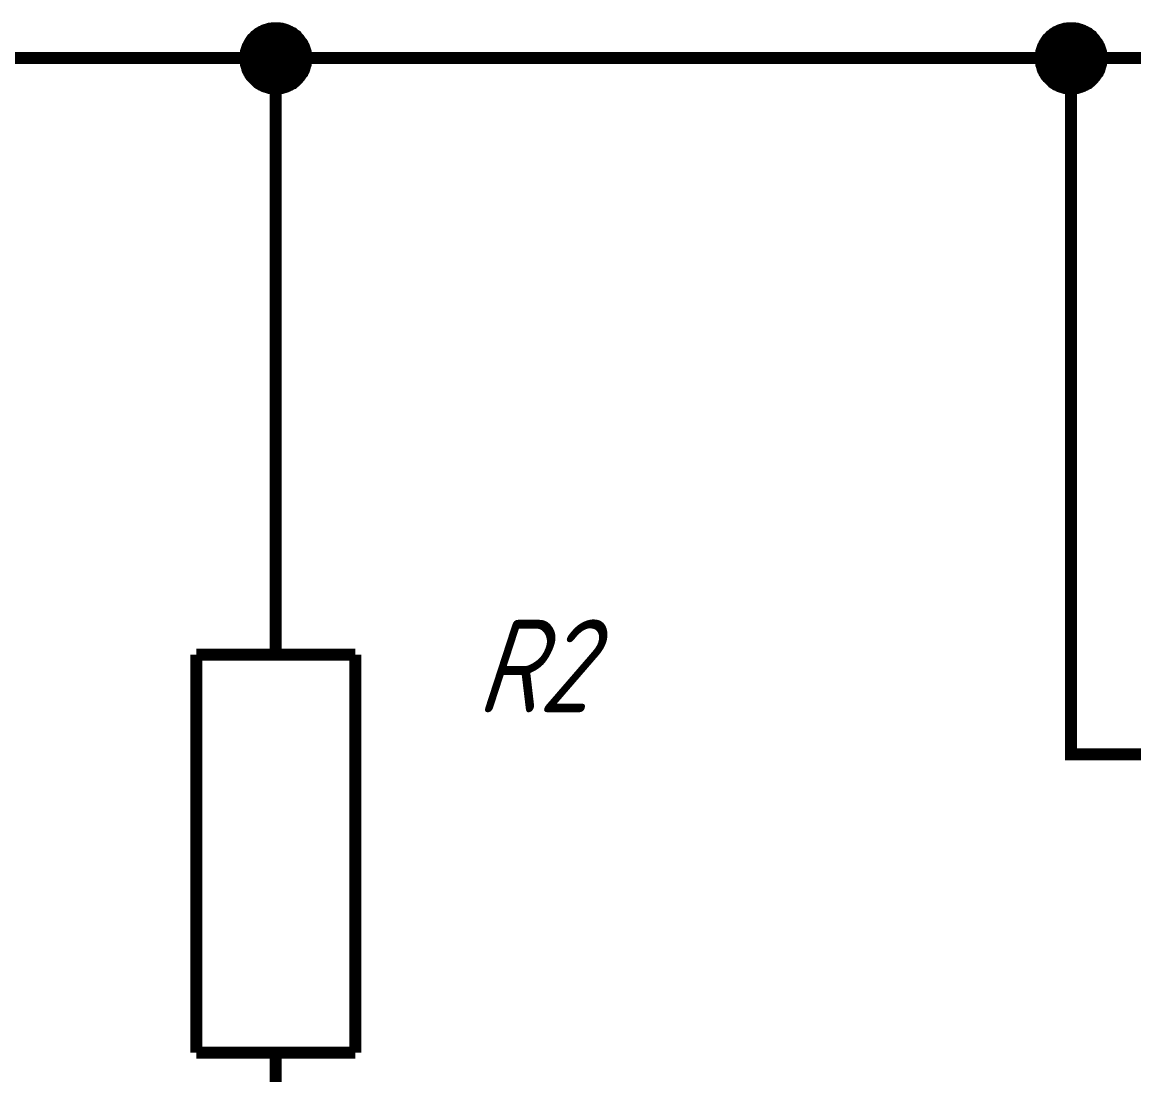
# Paper-space layout 'Layout1' of a CAD drawing. Header units: millimetres. Extents: x 0 to 420, y 0 to 297.
# Drawn here: x 88.76 to 116.71, y 74.58 to 101.05 of the extents above; entities that cross this region are included whole.
import ezdxf

# ---------------------------------------------------------------- set-up
doc = ezdxf.new("R2010")
doc.units = ezdxf.units.MM
doc.layers.add('Sheet', color=255, linetype='Continuous')
doc.styles.add('GOST', font='', dxfattribs={"oblique": 18})
doc.styles.get('GOST').set_extended_font_data('GOST type A')

psp = doc.layouts.get("Layout1")

# ---------------------------------------------------------------- linework, layer by layer
at = {"layer": 'Sheet'}
for points, const_width in [([(94.371, 100.15), (94.371, 100.184), (94.371, 100.229), (94.382, 100.262), (94.382, 100.307), (94.393, 100.341), (94.405, 100.375), (94.416, 100.408), (94.427, 100.442), (94.449, 100.476), (94.461, 100.509), (94.483, 100.543), (94.494, 100.566), (94.517, 100.599), (94.539, 100.633), (94.573, 100.655), (94.595, 100.678), (94.618, 100.712), (94.652, 100.734), (94.674, 100.756), (94.708, 100.779), (94.741, 100.79), (94.764, 100.813), (94.797, 100.824), (94.831, 100.846), (94.865, 100.858), (94.91, 100.869), (94.943, 100.88), (94.977, 100.891), (95.022, 100.891), (95.056, 100.902), (95.089, 100.902), (95.134, 100.902)], 0.3), ([(94.371, 100.15), (94.371, 100.184), (94.371, 100.229), (94.382, 100.262), (94.382, 100.307), (94.393, 100.341), (94.405, 100.375), (94.416, 100.408), (94.427, 100.442), (94.449, 100.476), (94.461, 100.509), (94.483, 100.543), (94.494, 100.566), (94.517, 100.599), (94.539, 100.633), (94.573, 100.655), (94.595, 100.678), (94.618, 100.712), (94.652, 100.734), (94.674, 100.756), (94.708, 100.779), (94.741, 100.79), (94.764, 100.813), (94.797, 100.824), (94.831, 100.846), (94.865, 100.858), (94.91, 100.869), (94.943, 100.88), (94.977, 100.891), (95.022, 100.891), (95.056, 100.902), (95.089, 100.902), (95.134, 100.902)], 0.3), ([(94.371, 100.15), (94.371, 100.184), (94.371, 100.229), (94.382, 100.262), (94.382, 100.307), (94.393, 100.341), (94.405, 100.375), (94.416, 100.408), (94.427, 100.442), (94.449, 100.476), (94.461, 100.509), (94.483, 100.543), (94.494, 100.566), (94.517, 100.599), (94.539, 100.633), (94.573, 100.655), (94.595, 100.678), (94.618, 100.712), (94.652, 100.734), (94.674, 100.756), (94.708, 100.779), (94.741, 100.79), (94.764, 100.813), (94.797, 100.824), (94.831, 100.846), (94.865, 100.858), (94.91, 100.869), (94.943, 100.88), (94.977, 100.891), (95.022, 100.891), (95.056, 100.902), (95.089, 100.902), (95.134, 100.902)], 0.3), ([(94.371, 100.15), (94.371, 100.184), (94.371, 100.229), (94.382, 100.262), (94.382, 100.307), (94.393, 100.341), (94.405, 100.375), (94.416, 100.408), (94.427, 100.442), (94.449, 100.476), (94.461, 100.509), (94.483, 100.543), (94.494, 100.566), (94.517, 100.599), (94.539, 100.633), (94.573, 100.655), (94.595, 100.678), (94.618, 100.712), (94.652, 100.734), (94.674, 100.756), (94.708, 100.779), (94.741, 100.79), (94.764, 100.813), (94.797, 100.824), (94.831, 100.846), (94.865, 100.858), (94.91, 100.869), (94.943, 100.88), (94.977, 100.891), (95.022, 100.891), (95.056, 100.902), (95.089, 100.902), (95.134, 100.902)], 0.3), ([(94.371, 100.15), (94.371, 100.184), (94.371, 100.229), (94.382, 100.262), (94.382, 100.307), (94.393, 100.341), (94.405, 100.375), (94.416, 100.408), (94.427, 100.442), (94.449, 100.476), (94.461, 100.509), (94.483, 100.543), (94.494, 100.566), (94.517, 100.599), (94.539, 100.633), (94.573, 100.655), (94.595, 100.678), (94.618, 100.712), (94.652, 100.734), (94.674, 100.756), (94.708, 100.779), (94.741, 100.79), (94.764, 100.813), (94.797, 100.824), (94.831, 100.846), (94.865, 100.858), (94.91, 100.869), (94.943, 100.88), (94.977, 100.891), (95.022, 100.891), (95.056, 100.902), (95.089, 100.902), (95.134, 100.902)], 0.0991), ([(94.371, 100.15), (94.371, 100.184), (94.371, 100.229), (94.382, 100.262), (94.382, 100.307), (94.393, 100.341), (94.405, 100.375), (94.416, 100.408), (94.427, 100.442), (94.449, 100.476), (94.461, 100.509), (94.483, 100.543), (94.494, 100.566), (94.517, 100.599), (94.539, 100.633), (94.573, 100.655), (94.595, 100.678), (94.618, 100.712), (94.652, 100.734), (94.674, 100.756), (94.708, 100.779), (94.741, 100.79), (94.764, 100.813), (94.797, 100.824), (94.831, 100.846), (94.865, 100.858), (94.91, 100.869), (94.943, 100.88), (94.977, 100.891), (95.022, 100.891), (95.056, 100.902), (95.089, 100.902), (95.134, 100.902)], 0.0991), ([(94.371, 100.15), (94.371, 100.184), (94.371, 100.229), (94.382, 100.262), (94.382, 100.307), (94.393, 100.341), (94.405, 100.375), (94.416, 100.408), (94.427, 100.442), (94.449, 100.476), (94.461, 100.509), (94.483, 100.543), (94.494, 100.566), (94.517, 100.599), (94.539, 100.633), (94.573, 100.655), (94.595, 100.678), (94.618, 100.712), (94.652, 100.734), (94.674, 100.756), (94.708, 100.779), (94.741, 100.79), (94.764, 100.813), (94.797, 100.824), (94.831, 100.846), (94.865, 100.858), (94.91, 100.869), (94.943, 100.88), (94.977, 100.891), (95.022, 100.891), (95.056, 100.902), (95.089, 100.902), (95.134, 100.902)], 0.0991), ([(94.371, 100.15), (94.371, 100.184), (94.371, 100.229), (94.382, 100.262), (94.382, 100.307), (94.393, 100.341), (94.405, 100.375), (94.416, 100.408), (94.427, 100.442), (94.449, 100.476), (94.461, 100.509), (94.483, 100.543), (94.494, 100.566), (94.517, 100.599), (94.539, 100.633), (94.573, 100.655), (94.595, 100.678), (94.618, 100.712), (94.652, 100.734), (94.674, 100.756), (94.708, 100.779), (94.741, 100.79), (94.764, 100.813), (94.797, 100.824), (94.831, 100.846), (94.865, 100.858), (94.91, 100.869), (94.943, 100.88), (94.977, 100.891), (95.022, 100.891), (95.056, 100.902), (95.089, 100.902), (95.134, 100.902)], 0.0991), ([(95.134, 100.902), (95.134, 100.902)], 0.3), ([(95.134, 100.902), (95.168, 100.902), (95.213, 100.902), (95.247, 100.891), (95.291, 100.891), (95.325, 100.88), (95.359, 100.869), (95.393, 100.858), (95.426, 100.846), (95.46, 100.824), (95.494, 100.813), (95.527, 100.79), (95.561, 100.779), (95.583, 100.756), (95.617, 100.734), (95.651, 100.712), (95.673, 100.678), (95.696, 100.655), (95.718, 100.633), (95.741, 100.599), (95.763, 100.566), (95.785, 100.543), (95.808, 100.509), (95.819, 100.476), (95.842, 100.442), (95.853, 100.408), (95.864, 100.375), (95.875, 100.341), (95.887, 100.307), (95.887, 100.262), (95.898, 100.229), (95.898, 100.184), (95.898, 100.15)], 0.3), ([(95.134, 100.902), (95.134, 100.902)], 0.3), ([(95.134, 100.902), (95.168, 100.902), (95.213, 100.902), (95.247, 100.891), (95.291, 100.891), (95.325, 100.88), (95.359, 100.869), (95.393, 100.858), (95.426, 100.846), (95.46, 100.824), (95.494, 100.813), (95.527, 100.79), (95.561, 100.779), (95.583, 100.756), (95.617, 100.734), (95.651, 100.712), (95.673, 100.678), (95.696, 100.655), (95.718, 100.633), (95.741, 100.599), (95.763, 100.566), (95.785, 100.543), (95.808, 100.509), (95.819, 100.476), (95.842, 100.442), (95.853, 100.408), (95.864, 100.375), (95.875, 100.341), (95.887, 100.307), (95.887, 100.262), (95.898, 100.229), (95.898, 100.184), (95.898, 100.15)], 0.3), ([(95.134, 100.902), (95.134, 100.902)], 0.3), ([(95.134, 100.902), (95.168, 100.902), (95.213, 100.902), (95.247, 100.891), (95.291, 100.891), (95.325, 100.88), (95.359, 100.869), (95.393, 100.858), (95.426, 100.846), (95.46, 100.824), (95.494, 100.813), (95.527, 100.79), (95.561, 100.779), (95.583, 100.756), (95.617, 100.734), (95.651, 100.712), (95.673, 100.678), (95.696, 100.655), (95.718, 100.633), (95.741, 100.599), (95.763, 100.566), (95.785, 100.543), (95.808, 100.509), (95.819, 100.476), (95.842, 100.442), (95.853, 100.408), (95.864, 100.375), (95.875, 100.341), (95.887, 100.307), (95.887, 100.262), (95.898, 100.229), (95.898, 100.184), (95.898, 100.15)], 0.3), ([(95.134, 100.902), (95.134, 100.902)], 0.3), ([(95.134, 100.902), (95.168, 100.902), (95.213, 100.902), (95.247, 100.891), (95.291, 100.891), (95.325, 100.88), (95.359, 100.869), (95.393, 100.858), (95.426, 100.846), (95.46, 100.824), (95.494, 100.813), (95.527, 100.79), (95.561, 100.779), (95.583, 100.756), (95.617, 100.734), (95.651, 100.712), (95.673, 100.678), (95.696, 100.655), (95.718, 100.633), (95.741, 100.599), (95.763, 100.566), (95.785, 100.543), (95.808, 100.509), (95.819, 100.476), (95.842, 100.442), (95.853, 100.408), (95.864, 100.375), (95.875, 100.341), (95.887, 100.307), (95.887, 100.262), (95.898, 100.229), (95.898, 100.184), (95.898, 100.15)], 0.3), ([(95.134, 100.902), (95.134, 100.902)], 0.0991), ([(95.134, 100.902), (95.168, 100.902), (95.213, 100.902), (95.247, 100.891), (95.291, 100.891), (95.325, 100.88), (95.359, 100.869), (95.393, 100.858), (95.426, 100.846), (95.46, 100.824), (95.494, 100.813), (95.527, 100.79), (95.561, 100.779), (95.583, 100.756), (95.617, 100.734), (95.651, 100.712), (95.673, 100.678), (95.696, 100.655), (95.718, 100.633), (95.741, 100.599), (95.763, 100.566), (95.785, 100.543), (95.808, 100.509), (95.819, 100.476), (95.842, 100.442), (95.853, 100.408), (95.864, 100.375), (95.875, 100.341), (95.887, 100.307), (95.887, 100.262), (95.898, 100.229), (95.898, 100.184), (95.898, 100.15)], 0.0991), ([(95.134, 100.902), (95.134, 100.902)], 0.0991), ([(95.134, 100.902), (95.168, 100.902), (95.213, 100.902), (95.247, 100.891), (95.291, 100.891), (95.325, 100.88), (95.359, 100.869), (95.393, 100.858), (95.426, 100.846), (95.46, 100.824), (95.494, 100.813), (95.527, 100.79), (95.561, 100.779), (95.583, 100.756), (95.617, 100.734), (95.651, 100.712), (95.673, 100.678), (95.696, 100.655), (95.718, 100.633), (95.741, 100.599), (95.763, 100.566), (95.785, 100.543), (95.808, 100.509), (95.819, 100.476), (95.842, 100.442), (95.853, 100.408), (95.864, 100.375), (95.875, 100.341), (95.887, 100.307), (95.887, 100.262), (95.898, 100.229), (95.898, 100.184), (95.898, 100.15)], 0.0991), ([(95.134, 100.902), (95.134, 100.902)], 0.0991), ([(95.134, 100.902), (95.168, 100.902), (95.213, 100.902), (95.247, 100.891), (95.291, 100.891), (95.325, 100.88), (95.359, 100.869), (95.393, 100.858), (95.426, 100.846), (95.46, 100.824), (95.494, 100.813), (95.527, 100.79), (95.561, 100.779), (95.583, 100.756), (95.617, 100.734), (95.651, 100.712), (95.673, 100.678), (95.696, 100.655), (95.718, 100.633), (95.741, 100.599), (95.763, 100.566), (95.785, 100.543), (95.808, 100.509), (95.819, 100.476), (95.842, 100.442), (95.853, 100.408), (95.864, 100.375), (95.875, 100.341), (95.887, 100.307), (95.887, 100.262), (95.898, 100.229), (95.898, 100.184), (95.898, 100.15)], 0.0991), ([(95.134, 100.902), (95.134, 100.902)], 0.0991), ([(95.134, 100.902), (95.168, 100.902), (95.213, 100.902), (95.247, 100.891), (95.291, 100.891), (95.325, 100.88), (95.359, 100.869), (95.393, 100.858), (95.426, 100.846), (95.46, 100.824), (95.494, 100.813), (95.527, 100.79), (95.561, 100.779), (95.583, 100.756), (95.617, 100.734), (95.651, 100.712), (95.673, 100.678), (95.696, 100.655), (95.718, 100.633), (95.741, 100.599), (95.763, 100.566), (95.785, 100.543), (95.808, 100.509), (95.819, 100.476), (95.842, 100.442), (95.853, 100.408), (95.864, 100.375), (95.875, 100.341), (95.887, 100.307), (95.887, 100.262), (95.898, 100.229), (95.898, 100.184), (95.898, 100.15)], 0.0991), ([(114.367, 100.15), (114.367, 100.184), (114.367, 100.229), (114.378, 100.262), (114.378, 100.307), (114.39, 100.341), (114.401, 100.375), (114.412, 100.408), (114.423, 100.442), (114.446, 100.476), (114.457, 100.509), (114.479, 100.543), (114.491, 100.566), (114.513, 100.599), (114.535, 100.633), (114.569, 100.655), (114.592, 100.678), (114.614, 100.712), (114.648, 100.734), (114.67, 100.756), (114.704, 100.779), (114.738, 100.79), (114.76, 100.813), (114.794, 100.824), (114.827, 100.846), (114.861, 100.858), (114.906, 100.869), (114.94, 100.88), (114.973, 100.891), (115.018, 100.891), (115.052, 100.902), (115.086, 100.902), (115.131, 100.902)], 0.3), ([(114.367, 100.15), (114.367, 100.184), (114.367, 100.229), (114.378, 100.262), (114.378, 100.307), (114.39, 100.341), (114.401, 100.375), (114.412, 100.408), (114.423, 100.442), (114.446, 100.476), (114.457, 100.509), (114.479, 100.543), (114.491, 100.566), (114.513, 100.599), (114.535, 100.633), (114.569, 100.655), (114.592, 100.678), (114.614, 100.712), (114.648, 100.734), (114.67, 100.756), (114.704, 100.779), (114.738, 100.79), (114.76, 100.813), (114.794, 100.824), (114.827, 100.846), (114.861, 100.858), (114.906, 100.869), (114.94, 100.88), (114.973, 100.891), (115.018, 100.891), (115.052, 100.902), (115.086, 100.902), (115.131, 100.902)], 0.3), ([(114.367, 100.15), (114.367, 100.184), (114.367, 100.229), (114.378, 100.262), (114.378, 100.307), (114.39, 100.341), (114.401, 100.375), (114.412, 100.408), (114.423, 100.442), (114.446, 100.476), (114.457, 100.509), (114.479, 100.543), (114.491, 100.566), (114.513, 100.599), (114.535, 100.633), (114.569, 100.655), (114.592, 100.678), (114.614, 100.712), (114.648, 100.734), (114.67, 100.756), (114.704, 100.779), (114.738, 100.79), (114.76, 100.813), (114.794, 100.824), (114.827, 100.846), (114.861, 100.858), (114.906, 100.869), (114.94, 100.88), (114.973, 100.891), (115.018, 100.891), (115.052, 100.902), (115.086, 100.902), (115.131, 100.902)], 0.3), ([(114.367, 100.15), (114.367, 100.184), (114.367, 100.229), (114.378, 100.262), (114.378, 100.307), (114.39, 100.341), (114.401, 100.375), (114.412, 100.408), (114.423, 100.442), (114.446, 100.476), (114.457, 100.509), (114.479, 100.543), (114.491, 100.566), (114.513, 100.599), (114.535, 100.633), (114.569, 100.655), (114.592, 100.678), (114.614, 100.712), (114.648, 100.734), (114.67, 100.756), (114.704, 100.779), (114.738, 100.79), (114.76, 100.813), (114.794, 100.824), (114.827, 100.846), (114.861, 100.858), (114.906, 100.869), (114.94, 100.88), (114.973, 100.891), (115.018, 100.891), (115.052, 100.902), (115.086, 100.902), (115.131, 100.902)], 0.3), ([(114.367, 100.15), (114.367, 100.184), (114.367, 100.229), (114.378, 100.262), (114.378, 100.307), (114.39, 100.341), (114.401, 100.375), (114.412, 100.408), (114.423, 100.442), (114.446, 100.476), (114.457, 100.509), (114.479, 100.543), (114.491, 100.566), (114.513, 100.599), (114.535, 100.633), (114.569, 100.655), (114.592, 100.678), (114.614, 100.712), (114.648, 100.734), (114.67, 100.756), (114.704, 100.779), (114.738, 100.79), (114.76, 100.813), (114.794, 100.824), (114.827, 100.846), (114.861, 100.858), (114.906, 100.869), (114.94, 100.88), (114.973, 100.891), (115.018, 100.891), (115.052, 100.902), (115.086, 100.902), (115.131, 100.902)], 0.0991), ([(114.367, 100.15), (114.367, 100.184), (114.367, 100.229), (114.378, 100.262), (114.378, 100.307), (114.39, 100.341), (114.401, 100.375), (114.412, 100.408), (114.423, 100.442), (114.446, 100.476), (114.457, 100.509), (114.479, 100.543), (114.491, 100.566), (114.513, 100.599), (114.535, 100.633), (114.569, 100.655), (114.592, 100.678), (114.614, 100.712), (114.648, 100.734), (114.67, 100.756), (114.704, 100.779), (114.738, 100.79), (114.76, 100.813), (114.794, 100.824), (114.827, 100.846), (114.861, 100.858), (114.906, 100.869), (114.94, 100.88), (114.973, 100.891), (115.018, 100.891), (115.052, 100.902), (115.086, 100.902), (115.131, 100.902)], 0.0991), ([(114.367, 100.15), (114.367, 100.184), (114.367, 100.229), (114.378, 100.262), (114.378, 100.307), (114.39, 100.341), (114.401, 100.375), (114.412, 100.408), (114.423, 100.442), (114.446, 100.476), (114.457, 100.509), (114.479, 100.543), (114.491, 100.566), (114.513, 100.599), (114.535, 100.633), (114.569, 100.655), (114.592, 100.678), (114.614, 100.712), (114.648, 100.734), (114.67, 100.756), (114.704, 100.779), (114.738, 100.79), (114.76, 100.813), (114.794, 100.824), (114.827, 100.846), (114.861, 100.858), (114.906, 100.869), (114.94, 100.88), (114.973, 100.891), (115.018, 100.891), (115.052, 100.902), (115.086, 100.902), (115.131, 100.902)], 0.0991), ([(114.367, 100.15), (114.367, 100.184), (114.367, 100.229), (114.378, 100.262), (114.378, 100.307), (114.39, 100.341), (114.401, 100.375), (114.412, 100.408), (114.423, 100.442), (114.446, 100.476), (114.457, 100.509), (114.479, 100.543), (114.491, 100.566), (114.513, 100.599), (114.535, 100.633), (114.569, 100.655), (114.592, 100.678), (114.614, 100.712), (114.648, 100.734), (114.67, 100.756), (114.704, 100.779), (114.738, 100.79), (114.76, 100.813), (114.794, 100.824), (114.827, 100.846), (114.861, 100.858), (114.906, 100.869), (114.94, 100.88), (114.973, 100.891), (115.018, 100.891), (115.052, 100.902), (115.086, 100.902), (115.131, 100.902)], 0.0991), ([(115.131, 100.902), (115.131, 100.902)], 0.3), ([(115.131, 100.902), (115.164, 100.902), (115.209, 100.902), (115.243, 100.891), (115.288, 100.891), (115.321, 100.88), (115.355, 100.869), (115.389, 100.858), (115.422, 100.846), (115.456, 100.824), (115.49, 100.813), (115.524, 100.79), (115.557, 100.779), (115.58, 100.756), (115.613, 100.734), (115.647, 100.712), (115.669, 100.678), (115.692, 100.655), (115.714, 100.633), (115.737, 100.599), (115.759, 100.566), (115.782, 100.543), (115.804, 100.509), (115.815, 100.476), (115.838, 100.442), (115.849, 100.408), (115.86, 100.375), (115.872, 100.341), (115.883, 100.307), (115.883, 100.262), (115.894, 100.229), (115.894, 100.184), (115.894, 100.15)], 0.3), ([(115.131, 100.902), (115.131, 100.902)], 0.3), ([(115.131, 100.902), (115.164, 100.902), (115.209, 100.902), (115.243, 100.891), (115.288, 100.891), (115.321, 100.88), (115.355, 100.869), (115.389, 100.858), (115.422, 100.846), (115.456, 100.824), (115.49, 100.813), (115.524, 100.79), (115.557, 100.779), (115.58, 100.756), (115.613, 100.734), (115.647, 100.712), (115.669, 100.678), (115.692, 100.655), (115.714, 100.633), (115.737, 100.599), (115.759, 100.566), (115.782, 100.543), (115.804, 100.509), (115.815, 100.476), (115.838, 100.442), (115.849, 100.408), (115.86, 100.375), (115.872, 100.341), (115.883, 100.307), (115.883, 100.262), (115.894, 100.229), (115.894, 100.184), (115.894, 100.15)], 0.3), ([(115.131, 100.902), (115.131, 100.902)], 0.3), ([(115.131, 100.902), (115.164, 100.902), (115.209, 100.902), (115.243, 100.891), (115.288, 100.891), (115.321, 100.88), (115.355, 100.869), (115.389, 100.858), (115.422, 100.846), (115.456, 100.824), (115.49, 100.813), (115.524, 100.79), (115.557, 100.779), (115.58, 100.756), (115.613, 100.734), (115.647, 100.712), (115.669, 100.678), (115.692, 100.655), (115.714, 100.633), (115.737, 100.599), (115.759, 100.566), (115.782, 100.543), (115.804, 100.509), (115.815, 100.476), (115.838, 100.442), (115.849, 100.408), (115.86, 100.375), (115.872, 100.341), (115.883, 100.307), (115.883, 100.262), (115.894, 100.229), (115.894, 100.184), (115.894, 100.15)], 0.3), ([(115.131, 100.902), (115.131, 100.902)], 0.3), ([(115.131, 100.902), (115.164, 100.902), (115.209, 100.902), (115.243, 100.891), (115.288, 100.891), (115.321, 100.88), (115.355, 100.869), (115.389, 100.858), (115.422, 100.846), (115.456, 100.824), (115.49, 100.813), (115.524, 100.79), (115.557, 100.779), (115.58, 100.756), (115.613, 100.734), (115.647, 100.712), (115.669, 100.678), (115.692, 100.655), (115.714, 100.633), (115.737, 100.599), (115.759, 100.566), (115.782, 100.543), (115.804, 100.509), (115.815, 100.476), (115.838, 100.442), (115.849, 100.408), (115.86, 100.375), (115.872, 100.341), (115.883, 100.307), (115.883, 100.262), (115.894, 100.229), (115.894, 100.184), (115.894, 100.15)], 0.3), ([(115.131, 100.902), (115.131, 100.902)], 0.0991), ([(115.131, 100.902), (115.164, 100.902), (115.209, 100.902), (115.243, 100.891), (115.288, 100.891), (115.321, 100.88), (115.355, 100.869), (115.389, 100.858), (115.422, 100.846), (115.456, 100.824), (115.49, 100.813), (115.524, 100.79), (115.557, 100.779), (115.58, 100.756), (115.613, 100.734), (115.647, 100.712), (115.669, 100.678), (115.692, 100.655), (115.714, 100.633), (115.737, 100.599), (115.759, 100.566), (115.782, 100.543), (115.804, 100.509), (115.815, 100.476), (115.838, 100.442), (115.849, 100.408), (115.86, 100.375), (115.872, 100.341), (115.883, 100.307), (115.883, 100.262), (115.894, 100.229), (115.894, 100.184), (115.894, 100.15)], 0.0991), ([(115.131, 100.902), (115.131, 100.902)], 0.0991), ([(115.131, 100.902), (115.164, 100.902), (115.209, 100.902), (115.243, 100.891), (115.288, 100.891), (115.321, 100.88), (115.355, 100.869), (115.389, 100.858), (115.422, 100.846), (115.456, 100.824), (115.49, 100.813), (115.524, 100.79), (115.557, 100.779), (115.58, 100.756), (115.613, 100.734), (115.647, 100.712), (115.669, 100.678), (115.692, 100.655), (115.714, 100.633), (115.737, 100.599), (115.759, 100.566), (115.782, 100.543), (115.804, 100.509), (115.815, 100.476), (115.838, 100.442), (115.849, 100.408), (115.86, 100.375), (115.872, 100.341), (115.883, 100.307), (115.883, 100.262), (115.894, 100.229), (115.894, 100.184), (115.894, 100.15)], 0.0991), ([(115.131, 100.902), (115.131, 100.902)], 0.0991), ([(115.131, 100.902), (115.164, 100.902), (115.209, 100.902), (115.243, 100.891), (115.288, 100.891), (115.321, 100.88), (115.355, 100.869), (115.389, 100.858), (115.422, 100.846), (115.456, 100.824), (115.49, 100.813), (115.524, 100.79), (115.557, 100.779), (115.58, 100.756), (115.613, 100.734), (115.647, 100.712), (115.669, 100.678), (115.692, 100.655), (115.714, 100.633), (115.737, 100.599), (115.759, 100.566), (115.782, 100.543), (115.804, 100.509), (115.815, 100.476), (115.838, 100.442), (115.849, 100.408), (115.86, 100.375), (115.872, 100.341), (115.883, 100.307), (115.883, 100.262), (115.894, 100.229), (115.894, 100.184), (115.894, 100.15)], 0.0991), ([(115.131, 100.902), (115.131, 100.902)], 0.0991), ([(115.131, 100.902), (115.164, 100.902), (115.209, 100.902), (115.243, 100.891), (115.288, 100.891), (115.321, 100.88), (115.355, 100.869), (115.389, 100.858), (115.422, 100.846), (115.456, 100.824), (115.49, 100.813), (115.524, 100.79), (115.557, 100.779), (115.58, 100.756), (115.613, 100.734), (115.647, 100.712), (115.669, 100.678), (115.692, 100.655), (115.714, 100.633), (115.737, 100.599), (115.759, 100.566), (115.782, 100.543), (115.804, 100.509), (115.815, 100.476), (115.838, 100.442), (115.849, 100.408), (115.86, 100.375), (115.872, 100.341), (115.883, 100.307), (115.883, 100.262), (115.894, 100.229), (115.894, 100.184), (115.894, 100.15)], 0.0991), ([(95.134, 100.15), (85.131, 100.15)], 0.3), ([(95.134, 99.386), (95.089, 99.386), (95.056, 99.386), (95.022, 99.398), (94.977, 99.398), (94.943, 99.409), (94.91, 99.42), (94.865, 99.431), (94.831, 99.443), (94.797, 99.465), (94.764, 99.476), (94.741, 99.499), (94.708, 99.51), (94.674, 99.532), (94.652, 99.555), (94.618, 99.589), (94.595, 99.611), (94.573, 99.634), (94.539, 99.667), (94.517, 99.69), (94.494, 99.723), (94.483, 99.757), (94.461, 99.78), (94.449, 99.813), (94.427, 99.847), (94.416, 99.881), (94.405, 99.926), (94.393, 99.959), (94.382, 99.993), (94.382, 100.038), (94.371, 100.071), (94.371, 100.105), (94.371, 100.15)], 0.3), ([(94.371, 100.15), (94.371, 100.15)], 0.3), ([(95.134, 99.386), (95.089, 99.386), (95.056, 99.386), (95.022, 99.398), (94.977, 99.398), (94.943, 99.409), (94.91, 99.42), (94.865, 99.431), (94.831, 99.443), (94.797, 99.465), (94.764, 99.476), (94.741, 99.499), (94.708, 99.51), (94.674, 99.532), (94.652, 99.555), (94.618, 99.589), (94.595, 99.611), (94.573, 99.634), (94.539, 99.667), (94.517, 99.69), (94.494, 99.723), (94.483, 99.757), (94.461, 99.78), (94.449, 99.813), (94.427, 99.847), (94.416, 99.881), (94.405, 99.926), (94.393, 99.959), (94.382, 99.993), (94.382, 100.038), (94.371, 100.071), (94.371, 100.105), (94.371, 100.15)], 0.3), ([(94.371, 100.15), (94.371, 100.15)], 0.3), ([(95.134, 99.386), (95.089, 99.386), (95.056, 99.386), (95.022, 99.398), (94.977, 99.398), (94.943, 99.409), (94.91, 99.42), (94.865, 99.431), (94.831, 99.443), (94.797, 99.465), (94.764, 99.476), (94.741, 99.499), (94.708, 99.51), (94.674, 99.532), (94.652, 99.555), (94.618, 99.589), (94.595, 99.611), (94.573, 99.634), (94.539, 99.667), (94.517, 99.69), (94.494, 99.723), (94.483, 99.757), (94.461, 99.78), (94.449, 99.813), (94.427, 99.847), (94.416, 99.881), (94.405, 99.926), (94.393, 99.959), (94.382, 99.993), (94.382, 100.038), (94.371, 100.071), (94.371, 100.105), (94.371, 100.15)], 0.3), ([(94.371, 100.15), (94.371, 100.15)], 0.3), ([(95.134, 99.386), (95.089, 99.386), (95.056, 99.386), (95.022, 99.398), (94.977, 99.398), (94.943, 99.409), (94.91, 99.42), (94.865, 99.431), (94.831, 99.443), (94.797, 99.465), (94.764, 99.476), (94.741, 99.499), (94.708, 99.51), (94.674, 99.532), (94.652, 99.555), (94.618, 99.589), (94.595, 99.611), (94.573, 99.634), (94.539, 99.667), (94.517, 99.69), (94.494, 99.723), (94.483, 99.757), (94.461, 99.78), (94.449, 99.813), (94.427, 99.847), (94.416, 99.881), (94.405, 99.926), (94.393, 99.959), (94.382, 99.993), (94.382, 100.038), (94.371, 100.071), (94.371, 100.105), (94.371, 100.15)], 0.3), ([(94.371, 100.15), (94.371, 100.15)], 0.3), ([(95.134, 99.386), (95.089, 99.386), (95.056, 99.386), (95.022, 99.398), (94.977, 99.398), (94.943, 99.409), (94.91, 99.42), (94.865, 99.431), (94.831, 99.443), (94.797, 99.465), (94.764, 99.476), (94.741, 99.499), (94.708, 99.51), (94.674, 99.532), (94.652, 99.555), (94.618, 99.589), (94.595, 99.611), (94.573, 99.634), (94.539, 99.667), (94.517, 99.69), (94.494, 99.723), (94.483, 99.757), (94.461, 99.78), (94.449, 99.813), (94.427, 99.847), (94.416, 99.881), (94.405, 99.926), (94.393, 99.959), (94.382, 99.993), (94.382, 100.038), (94.371, 100.071), (94.371, 100.105), (94.371, 100.15)], 0.0991), ([(94.371, 100.15), (94.371, 100.15)], 0.0991), ([(95.134, 99.386), (95.089, 99.386), (95.056, 99.386), (95.022, 99.398), (94.977, 99.398), (94.943, 99.409), (94.91, 99.42), (94.865, 99.431), (94.831, 99.443), (94.797, 99.465), (94.764, 99.476), (94.741, 99.499), (94.708, 99.51), (94.674, 99.532), (94.652, 99.555), (94.618, 99.589), (94.595, 99.611), (94.573, 99.634), (94.539, 99.667), (94.517, 99.69), (94.494, 99.723), (94.483, 99.757), (94.461, 99.78), (94.449, 99.813), (94.427, 99.847), (94.416, 99.881), (94.405, 99.926), (94.393, 99.959), (94.382, 99.993), (94.382, 100.038), (94.371, 100.071), (94.371, 100.105), (94.371, 100.15)], 0.0991), ([(94.371, 100.15), (94.371, 100.15)], 0.0991), ([(95.134, 99.386), (95.089, 99.386), (95.056, 99.386), (95.022, 99.398), (94.977, 99.398), (94.943, 99.409), (94.91, 99.42), (94.865, 99.431), (94.831, 99.443), (94.797, 99.465), (94.764, 99.476), (94.741, 99.499), (94.708, 99.51), (94.674, 99.532), (94.652, 99.555), (94.618, 99.589), (94.595, 99.611), (94.573, 99.634), (94.539, 99.667), (94.517, 99.69), (94.494, 99.723), (94.483, 99.757), (94.461, 99.78), (94.449, 99.813), (94.427, 99.847), (94.416, 99.881), (94.405, 99.926), (94.393, 99.959), (94.382, 99.993), (94.382, 100.038), (94.371, 100.071), (94.371, 100.105), (94.371, 100.15)], 0.0991), ([(94.371, 100.15), (94.371, 100.15)], 0.0991), ([(95.134, 99.386), (95.089, 99.386), (95.056, 99.386), (95.022, 99.398), (94.977, 99.398), (94.943, 99.409), (94.91, 99.42), (94.865, 99.431), (94.831, 99.443), (94.797, 99.465), (94.764, 99.476), (94.741, 99.499), (94.708, 99.51), (94.674, 99.532), (94.652, 99.555), (94.618, 99.589), (94.595, 99.611), (94.573, 99.634), (94.539, 99.667), (94.517, 99.69), (94.494, 99.723), (94.483, 99.757), (94.461, 99.78), (94.449, 99.813), (94.427, 99.847), (94.416, 99.881), (94.405, 99.926), (94.393, 99.959), (94.382, 99.993), (94.382, 100.038), (94.371, 100.071), (94.371, 100.105), (94.371, 100.15)], 0.0991), ([(94.371, 100.15), (94.371, 100.15)], 0.0991), ([(95.898, 100.15), (95.898, 100.105), (95.898, 100.071), (95.887, 100.038), (95.887, 99.993), (95.875, 99.959), (95.864, 99.926), (95.853, 99.881), (95.842, 99.847), (95.819, 99.813), (95.808, 99.78), (95.785, 99.757), (95.763, 99.723), (95.741, 99.69), (95.718, 99.667), (95.696, 99.634), (95.673, 99.611), (95.651, 99.589), (95.617, 99.555), (95.583, 99.532), (95.561, 99.51), (95.527, 99.499), (95.494, 99.476), (95.46, 99.465), (95.426, 99.443), (95.393, 99.431), (95.359, 99.42), (95.325, 99.409), (95.291, 99.398), (95.247, 99.398), (95.213, 99.386), (95.168, 99.386), (95.134, 99.386)], 0.3), ([(115.131, 100.15), (95.134, 100.15), (95.134, 90.145)], 0.3), ([(95.898, 100.15), (95.898, 100.105), (95.898, 100.071), (95.887, 100.038), (95.887, 99.993), (95.875, 99.959), (95.864, 99.926), (95.853, 99.881), (95.842, 99.847), (95.819, 99.813), (95.808, 99.78), (95.785, 99.757), (95.763, 99.723), (95.741, 99.69), (95.718, 99.667), (95.696, 99.634), (95.673, 99.611), (95.651, 99.589), (95.617, 99.555), (95.583, 99.532), (95.561, 99.51), (95.527, 99.499), (95.494, 99.476), (95.46, 99.465), (95.426, 99.443), (95.393, 99.431), (95.359, 99.42), (95.325, 99.409), (95.291, 99.398), (95.247, 99.398), (95.213, 99.386), (95.168, 99.386), (95.134, 99.386)], 0.3), ([(95.898, 100.15), (95.898, 100.105), (95.898, 100.071), (95.887, 100.038), (95.887, 99.993), (95.875, 99.959), (95.864, 99.926), (95.853, 99.881), (95.842, 99.847), (95.819, 99.813), (95.808, 99.78), (95.785, 99.757), (95.763, 99.723), (95.741, 99.69), (95.718, 99.667), (95.696, 99.634), (95.673, 99.611), (95.651, 99.589), (95.617, 99.555), (95.583, 99.532), (95.561, 99.51), (95.527, 99.499), (95.494, 99.476), (95.46, 99.465), (95.426, 99.443), (95.393, 99.431), (95.359, 99.42), (95.325, 99.409), (95.291, 99.398), (95.247, 99.398), (95.213, 99.386), (95.168, 99.386), (95.134, 99.386)], 0.3), ([(95.898, 100.15), (95.898, 100.105), (95.898, 100.071), (95.887, 100.038), (95.887, 99.993), (95.875, 99.959), (95.864, 99.926), (95.853, 99.881), (95.842, 99.847), (95.819, 99.813), (95.808, 99.78), (95.785, 99.757), (95.763, 99.723), (95.741, 99.69), (95.718, 99.667), (95.696, 99.634), (95.673, 99.611), (95.651, 99.589), (95.617, 99.555), (95.583, 99.532), (95.561, 99.51), (95.527, 99.499), (95.494, 99.476), (95.46, 99.465), (95.426, 99.443), (95.393, 99.431), (95.359, 99.42), (95.325, 99.409), (95.291, 99.398), (95.247, 99.398), (95.213, 99.386), (95.168, 99.386), (95.134, 99.386)], 0.3), ([(95.898, 100.15), (95.898, 100.105), (95.898, 100.071), (95.887, 100.038), (95.887, 99.993), (95.875, 99.959), (95.864, 99.926), (95.853, 99.881), (95.842, 99.847), (95.819, 99.813), (95.808, 99.78), (95.785, 99.757), (95.763, 99.723), (95.741, 99.69), (95.718, 99.667), (95.696, 99.634), (95.673, 99.611), (95.651, 99.589), (95.617, 99.555), (95.583, 99.532), (95.561, 99.51), (95.527, 99.499), (95.494, 99.476), (95.46, 99.465), (95.426, 99.443), (95.393, 99.431), (95.359, 99.42), (95.325, 99.409), (95.291, 99.398), (95.247, 99.398), (95.213, 99.386), (95.168, 99.386), (95.134, 99.386)], 0.0991), ([(95.898, 100.15), (95.898, 100.105), (95.898, 100.071), (95.887, 100.038), (95.887, 99.993), (95.875, 99.959), (95.864, 99.926), (95.853, 99.881), (95.842, 99.847), (95.819, 99.813), (95.808, 99.78), (95.785, 99.757), (95.763, 99.723), (95.741, 99.69), (95.718, 99.667), (95.696, 99.634), (95.673, 99.611), (95.651, 99.589), (95.617, 99.555), (95.583, 99.532), (95.561, 99.51), (95.527, 99.499), (95.494, 99.476), (95.46, 99.465), (95.426, 99.443), (95.393, 99.431), (95.359, 99.42), (95.325, 99.409), (95.291, 99.398), (95.247, 99.398), (95.213, 99.386), (95.168, 99.386), (95.134, 99.386)], 0.0991), ([(95.898, 100.15), (95.898, 100.105), (95.898, 100.071), (95.887, 100.038), (95.887, 99.993), (95.875, 99.959), (95.864, 99.926), (95.853, 99.881), (95.842, 99.847), (95.819, 99.813), (95.808, 99.78), (95.785, 99.757), (95.763, 99.723), (95.741, 99.69), (95.718, 99.667), (95.696, 99.634), (95.673, 99.611), (95.651, 99.589), (95.617, 99.555), (95.583, 99.532), (95.561, 99.51), (95.527, 99.499), (95.494, 99.476), (95.46, 99.465), (95.426, 99.443), (95.393, 99.431), (95.359, 99.42), (95.325, 99.409), (95.291, 99.398), (95.247, 99.398), (95.213, 99.386), (95.168, 99.386), (95.134, 99.386)], 0.0991), ([(95.898, 100.15), (95.898, 100.105), (95.898, 100.071), (95.887, 100.038), (95.887, 99.993), (95.875, 99.959), (95.864, 99.926), (95.853, 99.881), (95.842, 99.847), (95.819, 99.813), (95.808, 99.78), (95.785, 99.757), (95.763, 99.723), (95.741, 99.69), (95.718, 99.667), (95.696, 99.634), (95.673, 99.611), (95.651, 99.589), (95.617, 99.555), (95.583, 99.532), (95.561, 99.51), (95.527, 99.499), (95.494, 99.476), (95.46, 99.465), (95.426, 99.443), (95.393, 99.431), (95.359, 99.42), (95.325, 99.409), (95.291, 99.398), (95.247, 99.398), (95.213, 99.386), (95.168, 99.386), (95.134, 99.386)], 0.0991), ([(95.898, 100.15), (95.898, 100.15), (95.898, 100.15), (95.898, 100.15), (95.898, 100.15), (95.898, 100.15), (95.898, 100.15), (95.898, 100.15), (95.898, 100.15), (95.898, 100.15), (95.898, 100.15), (95.898, 100.15), (95.898, 100.15), (95.898, 100.15), (95.898, 100.15), (95.898, 100.15), (95.898, 100.15), (95.898, 100.15), (95.898, 100.15), (95.898, 100.15), (95.898, 100.15), (95.898, 100.15), (95.898, 100.15), (95.898, 100.15), (95.898, 100.15), (95.898, 100.15), (95.898, 100.15), (95.898, 100.15), (95.898, 100.15), (95.898, 100.15), (95.898, 100.15), (95.898, 100.15), (95.898, 100.15)], 0.3), ([(95.898, 100.15), (95.898, 100.15)], 0.3), ([(95.898, 100.15), (95.898, 100.15), (95.898, 100.15), (95.898, 100.15), (95.898, 100.15), (95.898, 100.15), (95.898, 100.15), (95.898, 100.15), (95.898, 100.15), (95.898, 100.15), (95.898, 100.15), (95.898, 100.15), (95.898, 100.15), (95.898, 100.15), (95.898, 100.15), (95.898, 100.15), (95.898, 100.15), (95.898, 100.15), (95.898, 100.15), (95.898, 100.15), (95.898, 100.15), (95.898, 100.15), (95.898, 100.15), (95.898, 100.15), (95.898, 100.15), (95.898, 100.15), (95.898, 100.15), (95.898, 100.15), (95.898, 100.15), (95.898, 100.15), (95.898, 100.15), (95.898, 100.15), (95.898, 100.15)], 0.3), ([(95.898, 100.15), (95.898, 100.15)], 0.3), ([(95.898, 100.15), (95.898, 100.15), (95.898, 100.15), (95.898, 100.15), (95.898, 100.15), (95.898, 100.15), (95.898, 100.15), (95.898, 100.15), (95.898, 100.15), (95.898, 100.15), (95.898, 100.15), (95.898, 100.15), (95.898, 100.15), (95.898, 100.15), (95.898, 100.15), (95.898, 100.15), (95.898, 100.15), (95.898, 100.15), (95.898, 100.15), (95.898, 100.15), (95.898, 100.15), (95.898, 100.15), (95.898, 100.15), (95.898, 100.15), (95.898, 100.15), (95.898, 100.15), (95.898, 100.15), (95.898, 100.15), (95.898, 100.15), (95.898, 100.15), (95.898, 100.15), (95.898, 100.15), (95.898, 100.15)], 0.3), ([(95.898, 100.15), (95.898, 100.15)], 0.3), ([(95.898, 100.15), (95.898, 100.15), (95.898, 100.15), (95.898, 100.15), (95.898, 100.15), (95.898, 100.15), (95.898, 100.15), (95.898, 100.15), (95.898, 100.15), (95.898, 100.15), (95.898, 100.15), (95.898, 100.15), (95.898, 100.15), (95.898, 100.15), (95.898, 100.15), (95.898, 100.15), (95.898, 100.15), (95.898, 100.15), (95.898, 100.15), (95.898, 100.15), (95.898, 100.15), (95.898, 100.15), (95.898, 100.15), (95.898, 100.15), (95.898, 100.15), (95.898, 100.15), (95.898, 100.15), (95.898, 100.15), (95.898, 100.15), (95.898, 100.15), (95.898, 100.15), (95.898, 100.15), (95.898, 100.15)], 0.3), ([(95.898, 100.15), (95.898, 100.15)], 0.3), ([(95.898, 100.15), (95.898, 100.15), (95.898, 100.15), (95.898, 100.15), (95.898, 100.15), (95.898, 100.15), (95.898, 100.15), (95.898, 100.15), (95.898, 100.15), (95.898, 100.15), (95.898, 100.15), (95.898, 100.15), (95.898, 100.15), (95.898, 100.15), (95.898, 100.15), (95.898, 100.15), (95.898, 100.15), (95.898, 100.15), (95.898, 100.15), (95.898, 100.15), (95.898, 100.15), (95.898, 100.15), (95.898, 100.15), (95.898, 100.15), (95.898, 100.15), (95.898, 100.15), (95.898, 100.15), (95.898, 100.15), (95.898, 100.15), (95.898, 100.15), (95.898, 100.15), (95.898, 100.15), (95.898, 100.15)], 0.0991), ([(95.898, 100.15), (95.898, 100.15)], 0.0991), ([(95.898, 100.15), (95.898, 100.15), (95.898, 100.15), (95.898, 100.15), (95.898, 100.15), (95.898, 100.15), (95.898, 100.15), (95.898, 100.15), (95.898, 100.15), (95.898, 100.15), (95.898, 100.15), (95.898, 100.15), (95.898, 100.15), (95.898, 100.15), (95.898, 100.15), (95.898, 100.15), (95.898, 100.15), (95.898, 100.15), (95.898, 100.15), (95.898, 100.15), (95.898, 100.15), (95.898, 100.15), (95.898, 100.15), (95.898, 100.15), (95.898, 100.15), (95.898, 100.15), (95.898, 100.15), (95.898, 100.15), (95.898, 100.15), (95.898, 100.15), (95.898, 100.15), (95.898, 100.15), (95.898, 100.15)], 0.0991), ([(95.898, 100.15), (95.898, 100.15)], 0.0991), ([(95.898, 100.15), (95.898, 100.15), (95.898, 100.15), (95.898, 100.15), (95.898, 100.15), (95.898, 100.15), (95.898, 100.15), (95.898, 100.15), (95.898, 100.15), (95.898, 100.15), (95.898, 100.15), (95.898, 100.15), (95.898, 100.15), (95.898, 100.15), (95.898, 100.15), (95.898, 100.15), (95.898, 100.15), (95.898, 100.15), (95.898, 100.15), (95.898, 100.15), (95.898, 100.15), (95.898, 100.15), (95.898, 100.15), (95.898, 100.15), (95.898, 100.15), (95.898, 100.15), (95.898, 100.15), (95.898, 100.15), (95.898, 100.15), (95.898, 100.15), (95.898, 100.15), (95.898, 100.15), (95.898, 100.15)], 0.0991), ([(95.898, 100.15), (95.898, 100.15)], 0.0991), ([(95.898, 100.15), (95.898, 100.15), (95.898, 100.15), (95.898, 100.15), (95.898, 100.15), (95.898, 100.15), (95.898, 100.15), (95.898, 100.15), (95.898, 100.15), (95.898, 100.15), (95.898, 100.15), (95.898, 100.15), (95.898, 100.15), (95.898, 100.15), (95.898, 100.15), (95.898, 100.15), (95.898, 100.15), (95.898, 100.15), (95.898, 100.15), (95.898, 100.15), (95.898, 100.15), (95.898, 100.15), (95.898, 100.15), (95.898, 100.15), (95.898, 100.15), (95.898, 100.15), (95.898, 100.15), (95.898, 100.15), (95.898, 100.15), (95.898, 100.15), (95.898, 100.15), (95.898, 100.15), (95.898, 100.15)], 0.0991), ([(95.898, 100.15), (95.898, 100.15)], 0.0991), ([(115.131, 99.386), (115.086, 99.386), (115.052, 99.386), (115.018, 99.398), (114.973, 99.398), (114.94, 99.409), (114.906, 99.42), (114.861, 99.431), (114.827, 99.443), (114.794, 99.465), (114.76, 99.476), (114.738, 99.499), (114.704, 99.51), (114.67, 99.532), (114.648, 99.555), (114.614, 99.589), (114.592, 99.611), (114.569, 99.634), (114.535, 99.667), (114.513, 99.69), (114.491, 99.723), (114.479, 99.757), (114.457, 99.78), (114.446, 99.813), (114.423, 99.847), (114.412, 99.881), (114.401, 99.926), (114.39, 99.959), (114.378, 99.993), (114.378, 100.038), (114.367, 100.071), (114.367, 100.105), (114.367, 100.15)], 0.3), ([(114.367, 100.15), (114.367, 100.15)], 0.3), ([(115.131, 99.386), (115.086, 99.386), (115.052, 99.386), (115.018, 99.398), (114.973, 99.398), (114.94, 99.409), (114.906, 99.42), (114.861, 99.431), (114.827, 99.443), (114.794, 99.465), (114.76, 99.476), (114.738, 99.499), (114.704, 99.51), (114.67, 99.532), (114.648, 99.555), (114.614, 99.589), (114.592, 99.611), (114.569, 99.634), (114.535, 99.667), (114.513, 99.69), (114.491, 99.723), (114.479, 99.757), (114.457, 99.78), (114.446, 99.813), (114.423, 99.847), (114.412, 99.881), (114.401, 99.926), (114.39, 99.959), (114.378, 99.993), (114.378, 100.038), (114.367, 100.071), (114.367, 100.105), (114.367, 100.15)], 0.3), ([(114.367, 100.15), (114.367, 100.15)], 0.3), ([(115.131, 99.386), (115.086, 99.386), (115.052, 99.386), (115.018, 99.398), (114.973, 99.398), (114.94, 99.409), (114.906, 99.42), (114.861, 99.431), (114.827, 99.443), (114.794, 99.465), (114.76, 99.476), (114.738, 99.499), (114.704, 99.51), (114.67, 99.532), (114.648, 99.555), (114.614, 99.589), (114.592, 99.611), (114.569, 99.634), (114.535, 99.667), (114.513, 99.69), (114.491, 99.723), (114.479, 99.757), (114.457, 99.78), (114.446, 99.813), (114.423, 99.847), (114.412, 99.881), (114.401, 99.926), (114.39, 99.959), (114.378, 99.993), (114.378, 100.038), (114.367, 100.071), (114.367, 100.105), (114.367, 100.15)], 0.3), ([(114.367, 100.15), (114.367, 100.15)], 0.3), ([(115.131, 99.386), (115.086, 99.386), (115.052, 99.386), (115.018, 99.398), (114.973, 99.398), (114.94, 99.409), (114.906, 99.42), (114.861, 99.431), (114.827, 99.443), (114.794, 99.465), (114.76, 99.476), (114.738, 99.499), (114.704, 99.51), (114.67, 99.532), (114.648, 99.555), (114.614, 99.589), (114.592, 99.611), (114.569, 99.634), (114.535, 99.667), (114.513, 99.69), (114.491, 99.723), (114.479, 99.757), (114.457, 99.78), (114.446, 99.813), (114.423, 99.847), (114.412, 99.881), (114.401, 99.926), (114.39, 99.959), (114.378, 99.993), (114.378, 100.038), (114.367, 100.071), (114.367, 100.105), (114.367, 100.15)], 0.3), ([(114.367, 100.15), (114.367, 100.15)], 0.3), ([(115.131, 99.386), (115.086, 99.386), (115.052, 99.386), (115.018, 99.398), (114.973, 99.398), (114.94, 99.409), (114.906, 99.42), (114.861, 99.431), (114.827, 99.443), (114.794, 99.465), (114.76, 99.476), (114.738, 99.499), (114.704, 99.51), (114.67, 99.532), (114.648, 99.555), (114.614, 99.589), (114.592, 99.611), (114.569, 99.634), (114.535, 99.667), (114.513, 99.69), (114.491, 99.723), (114.479, 99.757), (114.457, 99.78), (114.446, 99.813), (114.423, 99.847), (114.412, 99.881), (114.401, 99.926), (114.39, 99.959), (114.378, 99.993), (114.378, 100.038), (114.367, 100.071), (114.367, 100.105), (114.367, 100.15)], 0.0991), ([(114.367, 100.15), (114.367, 100.15)], 0.0991), ([(115.131, 99.386), (115.086, 99.386), (115.052, 99.386), (115.018, 99.398), (114.973, 99.398), (114.94, 99.409), (114.906, 99.42), (114.861, 99.431), (114.827, 99.443), (114.794, 99.465), (114.76, 99.476), (114.738, 99.499), (114.704, 99.51), (114.67, 99.532), (114.648, 99.555), (114.614, 99.589), (114.592, 99.611), (114.569, 99.634), (114.535, 99.667), (114.513, 99.69), (114.491, 99.723), (114.479, 99.757), (114.457, 99.78), (114.446, 99.813), (114.423, 99.847), (114.412, 99.881), (114.401, 99.926), (114.39, 99.959), (114.378, 99.993), (114.378, 100.038), (114.367, 100.071), (114.367, 100.105), (114.367, 100.15)], 0.0991), ([(114.367, 100.15), (114.367, 100.15)], 0.0991), ([(115.131, 99.386), (115.086, 99.386), (115.052, 99.386), (115.018, 99.398), (114.973, 99.398), (114.94, 99.409), (114.906, 99.42), (114.861, 99.431), (114.827, 99.443), (114.794, 99.465), (114.76, 99.476), (114.738, 99.499), (114.704, 99.51), (114.67, 99.532), (114.648, 99.555), (114.614, 99.589), (114.592, 99.611), (114.569, 99.634), (114.535, 99.667), (114.513, 99.69), (114.491, 99.723), (114.479, 99.757), (114.457, 99.78), (114.446, 99.813), (114.423, 99.847), (114.412, 99.881), (114.401, 99.926), (114.39, 99.959), (114.378, 99.993), (114.378, 100.038), (114.367, 100.071), (114.367, 100.105), (114.367, 100.15)], 0.0991), ([(114.367, 100.15), (114.367, 100.15)], 0.0991), ([(115.131, 99.386), (115.086, 99.386), (115.052, 99.386), (115.018, 99.398), (114.973, 99.398), (114.94, 99.409), (114.906, 99.42), (114.861, 99.431), (114.827, 99.443), (114.794, 99.465), (114.76, 99.476), (114.738, 99.499), (114.704, 99.51), (114.67, 99.532), (114.648, 99.555), (114.614, 99.589), (114.592, 99.611), (114.569, 99.634), (114.535, 99.667), (114.513, 99.69), (114.491, 99.723), (114.479, 99.757), (114.457, 99.78), (114.446, 99.813), (114.423, 99.847), (114.412, 99.881), (114.401, 99.926), (114.39, 99.959), (114.378, 99.993), (114.378, 100.038), (114.367, 100.071), (114.367, 100.105), (114.367, 100.15)], 0.0991), ([(114.367, 100.15), (114.367, 100.15)], 0.0991), ([(115.894, 100.15), (115.894, 100.105), (115.894, 100.071), (115.883, 100.038), (115.883, 99.993), (115.872, 99.959), (115.86, 99.926), (115.849, 99.881), (115.838, 99.847), (115.815, 99.813), (115.804, 99.78), (115.782, 99.757), (115.759, 99.723), (115.737, 99.69), (115.714, 99.667), (115.692, 99.634), (115.669, 99.611), (115.647, 99.589), (115.613, 99.555), (115.58, 99.532), (115.557, 99.51), (115.524, 99.499), (115.49, 99.476), (115.456, 99.465), (115.422, 99.443), (115.389, 99.431), (115.355, 99.42), (115.321, 99.409), (115.288, 99.398), (115.243, 99.398), (115.209, 99.386), (115.164, 99.386), (115.131, 99.386)], 0.3), ([(117.623, 82.643), (115.131, 82.643), (115.131, 100.15), (150.116, 100.15)], 0.3), ([(115.894, 100.15), (115.894, 100.105), (115.894, 100.071), (115.883, 100.038), (115.883, 99.993), (115.872, 99.959), (115.86, 99.926), (115.849, 99.881), (115.838, 99.847), (115.815, 99.813), (115.804, 99.78), (115.782, 99.757), (115.759, 99.723), (115.737, 99.69), (115.714, 99.667), (115.692, 99.634), (115.669, 99.611), (115.647, 99.589), (115.613, 99.555), (115.58, 99.532), (115.557, 99.51), (115.524, 99.499), (115.49, 99.476), (115.456, 99.465), (115.422, 99.443), (115.389, 99.431), (115.355, 99.42), (115.321, 99.409), (115.288, 99.398), (115.243, 99.398), (115.209, 99.386), (115.164, 99.386), (115.131, 99.386)], 0.3), ([(115.894, 100.15), (115.894, 100.105), (115.894, 100.071), (115.883, 100.038), (115.883, 99.993), (115.872, 99.959), (115.86, 99.926), (115.849, 99.881), (115.838, 99.847), (115.815, 99.813), (115.804, 99.78), (115.782, 99.757), (115.759, 99.723), (115.737, 99.69), (115.714, 99.667), (115.692, 99.634), (115.669, 99.611), (115.647, 99.589), (115.613, 99.555), (115.58, 99.532), (115.557, 99.51), (115.524, 99.499), (115.49, 99.476), (115.456, 99.465), (115.422, 99.443), (115.389, 99.431), (115.355, 99.42), (115.321, 99.409), (115.288, 99.398), (115.243, 99.398), (115.209, 99.386), (115.164, 99.386), (115.131, 99.386)], 0.3), ([(115.894, 100.15), (115.894, 100.105), (115.894, 100.071), (115.883, 100.038), (115.883, 99.993), (115.872, 99.959), (115.86, 99.926), (115.849, 99.881), (115.838, 99.847), (115.815, 99.813), (115.804, 99.78), (115.782, 99.757), (115.759, 99.723), (115.737, 99.69), (115.714, 99.667), (115.692, 99.634), (115.669, 99.611), (115.647, 99.589), (115.613, 99.555), (115.58, 99.532), (115.557, 99.51), (115.524, 99.499), (115.49, 99.476), (115.456, 99.465), (115.422, 99.443), (115.389, 99.431), (115.355, 99.42), (115.321, 99.409), (115.288, 99.398), (115.243, 99.398), (115.209, 99.386), (115.164, 99.386), (115.131, 99.386)], 0.3), ([(115.894, 100.15), (115.894, 100.105), (115.894, 100.071), (115.883, 100.038), (115.883, 99.993), (115.872, 99.959), (115.86, 99.926), (115.849, 99.881), (115.838, 99.847), (115.815, 99.813), (115.804, 99.78), (115.782, 99.757), (115.759, 99.723), (115.737, 99.69), (115.714, 99.667), (115.692, 99.634), (115.669, 99.611), (115.647, 99.589), (115.613, 99.555), (115.58, 99.532), (115.557, 99.51), (115.524, 99.499), (115.49, 99.476), (115.456, 99.465), (115.422, 99.443), (115.389, 99.431), (115.355, 99.42), (115.321, 99.409), (115.288, 99.398), (115.243, 99.398), (115.209, 99.386), (115.164, 99.386), (115.131, 99.386)], 0.0991), ([(115.894, 100.15), (115.894, 100.105), (115.894, 100.071), (115.883, 100.038), (115.883, 99.993), (115.872, 99.959), (115.86, 99.926), (115.849, 99.881), (115.838, 99.847), (115.815, 99.813), (115.804, 99.78), (115.782, 99.757), (115.759, 99.723), (115.737, 99.69), (115.714, 99.667), (115.692, 99.634), (115.669, 99.611), (115.647, 99.589), (115.613, 99.555), (115.58, 99.532), (115.557, 99.51), (115.524, 99.499), (115.49, 99.476), (115.456, 99.465), (115.422, 99.443), (115.389, 99.431), (115.355, 99.42), (115.321, 99.409), (115.288, 99.398), (115.243, 99.398), (115.209, 99.386), (115.164, 99.386), (115.131, 99.386)], 0.0991), ([(115.894, 100.15), (115.894, 100.105), (115.894, 100.071), (115.883, 100.038), (115.883, 99.993), (115.872, 99.959), (115.86, 99.926), (115.849, 99.881), (115.838, 99.847), (115.815, 99.813), (115.804, 99.78), (115.782, 99.757), (115.759, 99.723), (115.737, 99.69), (115.714, 99.667), (115.692, 99.634), (115.669, 99.611), (115.647, 99.589), (115.613, 99.555), (115.58, 99.532), (115.557, 99.51), (115.524, 99.499), (115.49, 99.476), (115.456, 99.465), (115.422, 99.443), (115.389, 99.431), (115.355, 99.42), (115.321, 99.409), (115.288, 99.398), (115.243, 99.398), (115.209, 99.386), (115.164, 99.386), (115.131, 99.386)], 0.0991), ([(115.894, 100.15), (115.894, 100.105), (115.894, 100.071), (115.883, 100.038), (115.883, 99.993), (115.872, 99.959), (115.86, 99.926), (115.849, 99.881), (115.838, 99.847), (115.815, 99.813), (115.804, 99.78), (115.782, 99.757), (115.759, 99.723), (115.737, 99.69), (115.714, 99.667), (115.692, 99.634), (115.669, 99.611), (115.647, 99.589), (115.613, 99.555), (115.58, 99.532), (115.557, 99.51), (115.524, 99.499), (115.49, 99.476), (115.456, 99.465), (115.422, 99.443), (115.389, 99.431), (115.355, 99.42), (115.321, 99.409), (115.288, 99.398), (115.243, 99.398), (115.209, 99.386), (115.164, 99.386), (115.131, 99.386)], 0.0991), ([(115.894, 100.15), (115.894, 100.15), (115.894, 100.15), (115.894, 100.15), (115.894, 100.15), (115.894, 100.15), (115.894, 100.15), (115.894, 100.15), (115.894, 100.15), (115.894, 100.15), (115.894, 100.15), (115.894, 100.15), (115.894, 100.15), (115.894, 100.15), (115.894, 100.15), (115.894, 100.15), (115.894, 100.15), (115.894, 100.15), (115.894, 100.15), (115.894, 100.15), (115.894, 100.15), (115.894, 100.15), (115.894, 100.15), (115.894, 100.15), (115.894, 100.15), (115.894, 100.15), (115.894, 100.15), (115.894, 100.15), (115.894, 100.15), (115.894, 100.15), (115.894, 100.15), (115.894, 100.15), (115.894, 100.15)], 0.3), ([(115.894, 100.15), (115.894, 100.15)], 0.3), ([(115.894, 100.15), (115.894, 100.15), (115.894, 100.15), (115.894, 100.15), (115.894, 100.15), (115.894, 100.15), (115.894, 100.15), (115.894, 100.15), (115.894, 100.15), (115.894, 100.15), (115.894, 100.15), (115.894, 100.15), (115.894, 100.15), (115.894, 100.15), (115.894, 100.15), (115.894, 100.15), (115.894, 100.15), (115.894, 100.15), (115.894, 100.15), (115.894, 100.15), (115.894, 100.15), (115.894, 100.15), (115.894, 100.15), (115.894, 100.15), (115.894, 100.15), (115.894, 100.15), (115.894, 100.15), (115.894, 100.15), (115.894, 100.15), (115.894, 100.15), (115.894, 100.15), (115.894, 100.15), (115.894, 100.15)], 0.3), ([(115.894, 100.15), (115.894, 100.15)], 0.3), ([(115.894, 100.15), (115.894, 100.15), (115.894, 100.15), (115.894, 100.15), (115.894, 100.15), (115.894, 100.15), (115.894, 100.15), (115.894, 100.15), (115.894, 100.15), (115.894, 100.15), (115.894, 100.15), (115.894, 100.15), (115.894, 100.15), (115.894, 100.15), (115.894, 100.15), (115.894, 100.15), (115.894, 100.15), (115.894, 100.15), (115.894, 100.15), (115.894, 100.15), (115.894, 100.15), (115.894, 100.15), (115.894, 100.15), (115.894, 100.15), (115.894, 100.15), (115.894, 100.15), (115.894, 100.15), (115.894, 100.15), (115.894, 100.15), (115.894, 100.15), (115.894, 100.15), (115.894, 100.15), (115.894, 100.15)], 0.3), ([(115.894, 100.15), (115.894, 100.15)], 0.3), ([(115.894, 100.15), (115.894, 100.15), (115.894, 100.15), (115.894, 100.15), (115.894, 100.15), (115.894, 100.15), (115.894, 100.15), (115.894, 100.15), (115.894, 100.15), (115.894, 100.15), (115.894, 100.15), (115.894, 100.15), (115.894, 100.15), (115.894, 100.15), (115.894, 100.15), (115.894, 100.15), (115.894, 100.15), (115.894, 100.15), (115.894, 100.15), (115.894, 100.15), (115.894, 100.15), (115.894, 100.15), (115.894, 100.15), (115.894, 100.15), (115.894, 100.15), (115.894, 100.15), (115.894, 100.15), (115.894, 100.15), (115.894, 100.15), (115.894, 100.15), (115.894, 100.15), (115.894, 100.15), (115.894, 100.15)], 0.3), ([(115.894, 100.15), (115.894, 100.15)], 0.3), ([(115.894, 100.15), (115.894, 100.15), (115.894, 100.15), (115.894, 100.15), (115.894, 100.15), (115.894, 100.15), (115.894, 100.15), (115.894, 100.15), (115.894, 100.15), (115.894, 100.15), (115.894, 100.15), (115.894, 100.15), (115.894, 100.15), (115.894, 100.15), (115.894, 100.15), (115.894, 100.15), (115.894, 100.15), (115.894, 100.15), (115.894, 100.15), (115.894, 100.15), (115.894, 100.15), (115.894, 100.15), (115.894, 100.15), (115.894, 100.15), (115.894, 100.15), (115.894, 100.15), (115.894, 100.15), (115.894, 100.15), (115.894, 100.15), (115.894, 100.15), (115.894, 100.15), (115.894, 100.15), (115.894, 100.15)], 0.0991), ([(115.894, 100.15), (115.894, 100.15)], 0.0991), ([(115.894, 100.15), (115.894, 100.15), (115.894, 100.15), (115.894, 100.15), (115.894, 100.15), (115.894, 100.15), (115.894, 100.15), (115.894, 100.15), (115.894, 100.15), (115.894, 100.15), (115.894, 100.15), (115.894, 100.15), (115.894, 100.15), (115.894, 100.15), (115.894, 100.15), (115.894, 100.15), (115.894, 100.15), (115.894, 100.15), (115.894, 100.15), (115.894, 100.15), (115.894, 100.15), (115.894, 100.15), (115.894, 100.15), (115.894, 100.15), (115.894, 100.15), (115.894, 100.15), (115.894, 100.15), (115.894, 100.15), (115.894, 100.15), (115.894, 100.15), (115.894, 100.15), (115.894, 100.15), (115.894, 100.15)], 0.0991), ([(115.894, 100.15), (115.894, 100.15)], 0.0991), ([(115.894, 100.15), (115.894, 100.15), (115.894, 100.15), (115.894, 100.15), (115.894, 100.15), (115.894, 100.15), (115.894, 100.15), (115.894, 100.15), (115.894, 100.15), (115.894, 100.15), (115.894, 100.15), (115.894, 100.15), (115.894, 100.15), (115.894, 100.15), (115.894, 100.15), (115.894, 100.15), (115.894, 100.15), (115.894, 100.15), (115.894, 100.15), (115.894, 100.15), (115.894, 100.15), (115.894, 100.15), (115.894, 100.15), (115.894, 100.15), (115.894, 100.15), (115.894, 100.15), (115.894, 100.15), (115.894, 100.15), (115.894, 100.15), (115.894, 100.15), (115.894, 100.15), (115.894, 100.15), (115.894, 100.15)], 0.0991), ([(115.894, 100.15), (115.894, 100.15)], 0.0991), ([(115.894, 100.15), (115.894, 100.15), (115.894, 100.15), (115.894, 100.15), (115.894, 100.15), (115.894, 100.15), (115.894, 100.15), (115.894, 100.15), (115.894, 100.15), (115.894, 100.15), (115.894, 100.15), (115.894, 100.15), (115.894, 100.15), (115.894, 100.15), (115.894, 100.15), (115.894, 100.15), (115.894, 100.15), (115.894, 100.15), (115.894, 100.15), (115.894, 100.15), (115.894, 100.15), (115.894, 100.15), (115.894, 100.15), (115.894, 100.15), (115.894, 100.15), (115.894, 100.15), (115.894, 100.15), (115.894, 100.15), (115.894, 100.15), (115.894, 100.15), (115.894, 100.15), (115.894, 100.15), (115.894, 100.15)], 0.0991), ([(115.894, 100.15), (115.894, 100.15)], 0.0991), ([(95.134, 85.147), (95.134, 90.145)], 0.3), ([(93.136, 75.142), (93.136, 85.147)], 0.3), ([(93.136, 85.147), (97.133, 85.147)], 0.3), ([(97.133, 85.147), (97.133, 75.142)], 0.3), ([(95.134, 75.142), (93.136, 75.142)], 0.3), ([(97.133, 75.142), (95.134, 75.142)], 0.3), ([(95.134, 75.142), (95.134, 70.145)], 0.3)]:
    psp.add_lwpolyline(points, dxfattribs=dict(at, const_width=const_width))
at = {"layer": 'Sheet', "const_width": 0.762}
for points in [[(94.723, 100.151, 1), (95.485, 100.151, 1)], [(114.723, 100.151, 1), (115.485, 100.151, 1)]]:
    psp.add_lwpolyline(points, format="xyb", close=True, dxfattribs=at)

# ---------------------------------------------------------------- texts
at = {"layer": 'Sheet', "style": 'GOST', "oblique": 18}
psp.add_text('R2', height=2.3358, dxfattribs=at).set_placement((100.164, 83.699))

doc.saveas('drawing.dxf')
